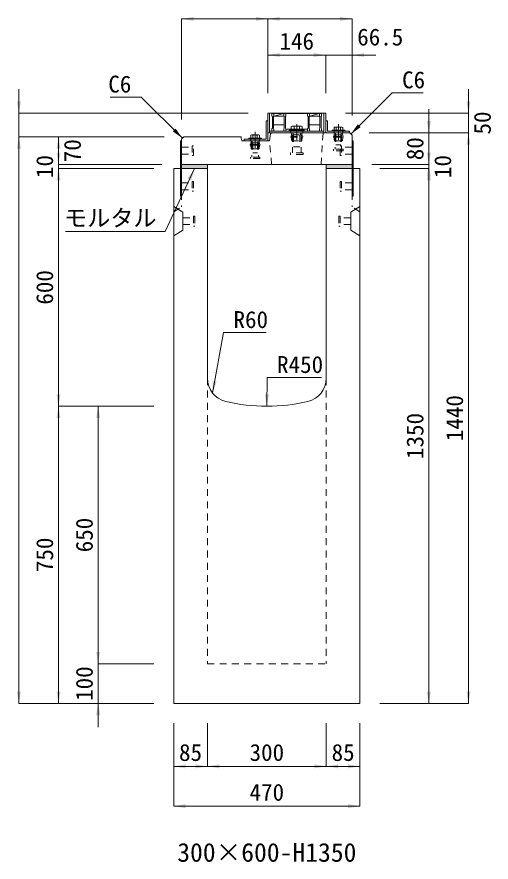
# Model space of a CAD drawing. Units: millimetres at full size. Extents: x -1934 to 78146, y -143454 to -112471.
# Drawn here: x 18268 to 19464, y -141373 to -139240 of the extents above; entities that cross this region are included whole.
import ezdxf
from ezdxf.enums import TextEntityAlignment as Align

# ---------------------------------------------------------------- set-up
doc = ezdxf.new("R2010")
doc.units = ezdxf.units.MM
doc.header["$LTSCALE"] = 23
for name, pattern in [('CHAIN', [18.5, 12, -1.5, 3.5, -1.5]), ('USER2', [1.35, 0.75, -0.6]), ('USER3', [1.35, 0.75, -0.6])]:
    doc.linetypes.add(name, pattern=pattern)
for name, color, linetype, lineweight in [('0_2', 7, 'Continuous', 13), ('インサート', 92, 'USER2', 9), ('グレーチング', 7, 'Continuous', 9), ('ジョイント', 7, 'Continuous', 5), ('モルタル', 7, 'Continuous', 13), ('作業エリア', 11, 'Continuous', 13), ('受枠', 3, 'Continuous', 13), ('寸法線', 7, 'Continuous', 13), ('引出線', 4, 'Continuous', 13), ('本体', 2, 'Continuous', 13), ('ｲﾝｻｰﾄ', 3, 'USER3', 5)]:
    doc.layers.add(name, color=color, linetype=linetype, lineweight=lineweight)
doc.layers.add('ハッチング_モルタル', color=30, linetype='Continuous')
doc.styles.add('ＭＳ ゴシック', font='')
doc.styles.get('ＭＳ ゴシック').set_extended_font_data('MS Gothic')

# ---------------------------------------------------------------- blocks, each defined once
blk = doc.blocks.new('filled_arrow')
at = {"color": 0, "linetype": 'Continuous', "lineweight": -2}
blk.add_solid([(7.5, 1.25), (0, 0), (7.5, -1.25)], dxfattribs=at)

msp = doc.modelspace()

# ---------------------------------------------------------------- hatches: boundary and pattern name
at = {"layer": 'ハッチング_モルタル'}
for points in [[(18683.15, -139612.46), (18683.15, -139622.46), (18748.15, -139622.46), (18748.15, -139612.46)], [(19048.15, -139612.46), (19048.15, -139622.46), (19113.15, -139622.46), (19113.15, -139612.46)]]:
    msp.add_hatch(color=256, dxfattribs=at).paths.add_polyline_path(points)

# ---------------------------------------------------------------- linework, layer by layer
at = {"layer": 'インサート', "linetype": 'Continuous'}
for p, q in [((18992.65, -139525.66), (18954.65, -139525.66)), ((18954.65, -139525.66), (18954.65, -139527.96)), ((18992.65, -139527.96), (18954.65, -139527.96)), ((18992.65, -139525.66), (18992.65, -139527.96)), ((19062.65, -139525.66), (19094.65, -139525.66)), ((19062.65, -139525.66), (19062.65, -139527.96)), ((19062.65, -139527.96), (19094.65, -139527.96)), ((19094.65, -139525.66), (19094.65, -139527.96)), ((18852.65, -139545.66), (18884.65, -139545.66)), ((18852.65, -139545.66), (18852.65, -139547.96)), ((18852.65, -139547.96), (18884.65, -139547.96)), ((18884.65, -139545.66), (18884.65, -139547.96))]:
    msp.add_line(p, q, dxfattribs=at)
at = {"layer": 'インサート', "linetype": 'Continuous', "lineweight": 13}
for p, q in [((18961.66, -139515.66), (18959.8, -139516.51)), ((18959.8, -139516.51), (18959.8, -139525.66)), ((18987.5, -139525.66), (18959.8, -139525.66)), ((18985.64, -139515.66), (18961.66, -139515.66)), ((18985.64, -139515.66), (18987.5, -139516.51)), ((18987.5, -139516.51), (18987.5, -139525.66)), ((19069.17, -139517.66), (19067.7, -139518.51)), ((19067.7, -139518.51), (19067.7, -139525.66)), ((19067.7, -139525.66), (19089.6, -139525.66)), ((19069.17, -139517.66), (19088.13, -139517.66)), ((19088.13, -139517.66), (19089.6, -139518.51)), ((19089.6, -139518.51), (19089.6, -139525.66)), ((18859.17, -139537.66), (18857.7, -139538.51)), ((18857.7, -139538.51), (18857.7, -139545.66)), ((18857.7, -139545.66), (18879.6, -139545.66)), ((18859.17, -139537.66), (18878.13, -139537.66)), ((18878.13, -139537.66), (18879.6, -139538.51)), ((18879.6, -139538.51), (18879.6, -139545.66))]:
    msp.add_line(p, q, dxfattribs=at)
at = {"layer": 'インサート'}
for p, q in [((18964.65, -139525.66), (18964.65, -139527.96)), ((18982.65, -139525.66), (18982.65, -139527.96)), ((19071.65, -139525.66), (19071.65, -139527.96)), ((19085.65, -139525.66), (19085.65, -139527.96)), ((18861.65, -139545.66), (18861.65, -139547.96)), ((18875.65, -139545.66), (18875.65, -139547.96)), ((18958.65, -139541.71), (18988.65, -139541.71)), ((18958.65, -139541.71), (18958.65, -139543.21)), ((18958.65, -139543.21), (18988.65, -139543.21)), ((18959.9, -139541.71), (18961.15, -139532.46)), ((18959.9, -139543.21), (18961.15, -139552.46)), ((18961.15, -139532.46), (18986.15, -139532.46)), ((18962.75, -139537.46), (18984.55, -139537.46)), ((18962.75, -139537.46), (18962.75, -139582.96)), ((18964.2, -139532.46), (18964.2, -139537.46)), ((18965.65, -139537.46), (18965.65, -139567.46)), ((18981.65, -139537.46), (18981.65, -139567.46)), ((18983.1, -139532.46), (18983.1, -139537.46)), ((18984.55, -139537.46), (18984.55, -139582.96)), ((18987.4, -139541.71), (18986.15, -139532.46)), ((18987.4, -139543.21), (18986.15, -139552.46)), ((18988.65, -139541.71), (18988.65, -139543.21)), ((19066.15, -139541.71), (19091.15, -139541.71)), ((19066.15, -139541.71), (19066.15, -139543.21)), ((19066.15, -139543.21), (19091.15, -139543.21)), ((19067.4, -139541.71), (19068.65, -139532.46)), ((19067.4, -139543.21), (19068.65, -139552.46)), ((19068.65, -139532.46), (19088.65, -139532.46)), ((19070.4, -139537.46), (19086.9, -139537.46)), ((19070.4, -139537.46), (19070.4, -139573.46)), ((19071.53, -139532.46), (19071.53, -139537.46)), ((19072.65, -139537.46), (19072.65, -139562.46)), ((19084.65, -139537.46), (19084.65, -139562.46)), ((19085.78, -139532.46), (19085.78, -139537.46)), ((19086.9, -139537.46), (19086.9, -139573.46)), ((19089.9, -139541.71), (19088.65, -139532.46)), ((19089.9, -139543.21), (19088.65, -139552.46)), ((19091.15, -139541.71), (19091.15, -139543.21)), ((18683.15, -139568.96), (18710.15, -139568.96)), ((18683.15, -139568.96), (18683.15, -139585.96)), ((18713.15, -139564.96), (18710.15, -139564.96)), ((18710.15, -139564.96), (18710.15, -139589.96)), ((18713.15, -139589.96), (18713.15, -139564.96)), ((18856.15, -139561.71), (18881.15, -139561.71)), ((18856.15, -139561.71), (18856.15, -139563.21)), ((18856.15, -139563.21), (18881.15, -139563.21)), ((18857.4, -139561.71), (18858.65, -139552.46)), ((18857.4, -139563.21), (18858.65, -139572.46)), ((18858.65, -139552.46), (18878.65, -139552.46)), ((18860.4, -139557.46), (18876.9, -139557.46)), ((18860.4, -139557.46), (18860.4, -139593.46)), ((18861.53, -139552.46), (18861.53, -139557.46)), ((18862.65, -139557.46), (18862.65, -139582.46)), ((18874.65, -139557.46), (18874.65, -139582.46)), ((18875.78, -139552.46), (18875.78, -139557.46)), ((18876.9, -139557.46), (18876.9, -139593.46)), ((18879.9, -139561.71), (18878.65, -139552.46)), ((18879.9, -139563.21), (18878.65, -139572.46)), ((18881.15, -139561.71), (18881.15, -139563.21)), ((18961.15, -139552.46), (18986.15, -139552.46)), ((18965.65, -139567.46), (18981.65, -139567.46)), ((19068.65, -139552.46), (19088.65, -139552.46)), ((19072.65, -139562.46), (19084.65, -139562.46)), ((19083.15, -139564.96), (19086.15, -139564.96)), ((19083.15, -139589.96), (19083.15, -139564.96)), ((19086.15, -139564.96), (19086.15, -139589.96)), ((19113.15, -139568.96), (19086.15, -139568.96)), ((19113.15, -139568.96), (19113.15, -139585.96)), ((18683.15, -139585.96), (18710.15, -139585.96)), ((18710.15, -139589.96), (18713.15, -139589.96)), ((18858.65, -139572.46), (18878.65, -139572.46)), ((18862.65, -139582.46), (18874.65, -139582.46)), ((18957.65, -139587.46), (18957.65, -139582.96)), ((18989.65, -139582.96), (18957.65, -139582.96)), ((18989.65, -139587.46), (18957.65, -139587.46)), ((18989.65, -139582.96), (18989.65, -139587.46)), ((19066.65, -139577.46), (19066.65, -139573.46)), ((19090.65, -139573.46), (19066.65, -139573.46)), ((19090.65, -139577.46), (19066.65, -139577.46)), ((19086.15, -139589.96), (19083.15, -139589.96)), ((19113.15, -139585.96), (19086.15, -139585.96)), ((19090.65, -139573.46), (19090.65, -139577.46)), ((18856.65, -139597.46), (18856.65, -139593.46)), ((18880.65, -139593.46), (18856.65, -139593.46)), ((18880.65, -139597.46), (18856.65, -139597.46)), ((18880.65, -139593.46), (18880.65, -139597.46))]:
    msp.add_line(p, q, dxfattribs=at)
at = {"layer": 'インサート', "linetype": 'Continuous', "lineweight": 5}
for p, q in [((18966.73, -139516.51), (18966.73, -139525.66)), ((18980.58, -139516.51), (18980.58, -139525.66)), ((19073.18, -139518.51), (19073.18, -139525.66)), ((19084.13, -139518.51), (19084.13, -139525.66)), ((18863.18, -139538.51), (18863.18, -139545.66)), ((18874.13, -139538.51), (18874.13, -139545.66))]:
    msp.add_line(p, q, dxfattribs=at)
for centre, radius, start, end in [((18963.26, -139523.17), 7.5, 62.50883, 117.49117), ((18973.65, -139544.4), 28.73, 76.05376, 103.94624), ((18984.04, -139523.17), 7.5, 62.50883, 117.49117), ((19070.44, -139522.51), 4.85, 55.61575, 124.38425), ((19078.65, -139535.78), 18.12, 72.41205, 107.58795), ((19086.86, -139522.51), 4.85, 55.61575, 124.38425), ((18860.44, -139542.51), 4.85, 55.61575, 124.38425), ((18868.65, -139555.78), 18.12, 72.41205, 107.58795), ((18876.86, -139542.51), 4.85, 55.61575, 124.38425)]:
    msp.add_arc(centre, radius, start, end, dxfattribs=at)
at = {"layer": 'グレーチング'}
for p, q in [((18911.15, -139483.96), (18911.15, -139489.96)), ((18911.15, -139483.96), (19036.15, -139483.96)), ((18916.15, -139483.96), (18916.15, -139489.96)), ((18916.15, -139489.96), (18941.15, -139483.96)), ((18941.15, -139483.96), (18941.15, -139489.96)), ((18946.15, -139483.96), (18946.15, -139489.96)), ((19001.15, -139483.96), (19001.15, -139489.96)), ((19006.15, -139489.96), (19031.15, -139483.96)), ((19006.15, -139483.96), (19006.15, -139489.96)), ((19031.15, -139483.96), (19031.15, -139489.96)), ((19036.15, -139483.96), (19036.15, -139489.96)), ((18911.15, -139489.96), (18912.15, -139490.96)), ((18912.15, -139490.96), (18912.15, -139520.96)), ((18916.15, -139489.96), (18915.15, -139490.96)), ((18915.15, -139490.96), (18915.15, -139520.96)), ((18916.15, -139489.96), (18941.15, -139489.96)), ((18941.15, -139489.96), (18942.15, -139490.96)), ((18942.15, -139490.96), (18942.15, -139520.96)), ((18946.15, -139489.96), (18945.15, -139490.96)), ((18945.15, -139490.96), (18945.15, -139520.96)), ((19001.15, -139489.96), (19002.15, -139490.96)), ((19002.15, -139490.96), (19002.15, -139520.96)), ((19006.15, -139489.96), (19005.15, -139490.96)), ((19005.15, -139490.96), (19005.15, -139520.96)), ((19006.15, -139489.96), (19031.15, -139489.96)), ((19031.15, -139489.96), (19032.15, -139490.96)), ((19032.15, -139490.96), (19032.15, -139520.96)), ((19036.15, -139489.96), (19035.15, -139490.96)), ((19035.15, -139490.96), (19035.15, -139520.96)), ((18911.15, -139521.96), (18912.15, -139520.96)), ((18911.15, -139527.96), (18911.15, -139521.96)), ((18911.15, -139527.96), (18916.15, -139527.96)), ((18942.15, -139511.96), (18915.15, -139511.96)), ((18916.15, -139521.96), (18915.15, -139520.96)), ((18916.15, -139527.96), (18916.15, -139521.96)), ((18941.15, -139521.96), (18942.15, -139520.96)), ((18941.15, -139527.96), (18941.15, -139521.96)), ((18941.15, -139527.96), (18946.15, -139527.96)), ((18946.15, -139521.96), (18945.15, -139520.96)), ((18946.15, -139527.96), (18946.15, -139521.96)), ((19001.15, -139523.46), (18946.15, -139523.46)), ((19001.15, -139521.96), (19002.15, -139520.96)), ((19001.15, -139527.96), (19001.15, -139521.96)), ((19001.15, -139527.96), (19006.15, -139527.96)), ((19032.15, -139511.96), (19005.15, -139511.96)), ((19006.15, -139521.96), (19005.15, -139520.96)), ((19006.15, -139527.96), (19006.15, -139521.96)), ((19031.15, -139521.96), (19032.15, -139520.96)), ((19031.15, -139527.96), (19031.15, -139521.96)), ((19031.15, -139527.96), (19036.15, -139527.96)), ((19036.15, -139521.96), (19035.15, -139520.96)), ((19036.15, -139527.96), (19036.15, -139521.96))]:
    msp.add_line(p, q, dxfattribs=at)
at = {"layer": 'ジョイント'}
for p, q in [((18679.95, -139552.46), (18683.15, -139552.46)), ((18679.95, -139552.46), (18679.95, -139692.46)), ((18683.15, -139552.46), (18683.15, -139692.46)), ((19113.15, -139552.46), (19116.35, -139552.46)), ((19113.15, -139552.46), (19113.15, -139692.46)), ((19116.35, -139552.46), (19116.35, -139692.46)), ((18679.95, -139692.46), (18683.15, -139692.46)), ((19113.15, -139692.46), (19116.35, -139692.46))]:
    msp.add_line(p, q, dxfattribs=at)
at = {"layer": 'ジョイント', "linetype": 'USER2'}
for p, q in [((18679.95, -139562.46), (18683.15, -139562.46)), ((19113.15, -139562.46), (19116.35, -139562.46)), ((18679.95, -139607.46), (18683.15, -139607.46)), ((19113.15, -139607.46), (19116.35, -139607.46)), ((18679.95, -139637.46), (18683.15, -139637.46)), ((19113.15, -139637.46), (19116.35, -139637.46)), ((18679.95, -139682.46), (18683.15, -139682.46)), ((19113.15, -139682.46), (19116.35, -139682.46))]:
    msp.add_line(p, q, dxfattribs=at)
at = {"layer": 'モルタル'}
for points in [[(18683.15, -139612.46), (18748.15, -139612.46), (18748.15, -139622.46), (18683.15, -139622.46)], [(19048.15, -139612.46), (19113.15, -139612.46), (19113.15, -139622.46), (19048.15, -139622.46)]]:
    msp.add_lwpolyline(points, close=True, dxfattribs=at)
at = {"layer": '作業エリア'}
for p, q in [((18830.69, -139542.46), (18833.15, -139542.46)), ((18833.15, -139542.46), (18833.63, -139544.88)), ((18907.77, -139535.02), (18908.15, -139532.46)), ((18908.15, -139532.46), (18910.73, -139532.46))]:
    msp.add_line(p, q, dxfattribs=at)
at = {"layer": '受枠'}
for p, q in [((18900.65, -139482.46), (19046.65, -139482.46)), ((18900.65, -139482.46), (18900.65, -139532.46)), ((18905.15, -139482.46), (18905.15, -139532.46)), ((19042.15, -139482.46), (19042.15, -139532.46)), ((19046.65, -139482.46), (19046.65, -139532.46)), ((18896.15, -139547.96), (18896.15, -139502.46)), ((18896.15, -139502.46), (18900.65, -139502.46)), ((18900.65, -139502.46), (18900.65, -139552.46)), ((19051.15, -139502.46), (19046.65, -139502.46)), ((19051.15, -139527.96), (19051.15, -139502.46)), ((18905.15, -139527.96), (19042.15, -139527.96)), ((19106.65, -139527.96), (19051.15, -139527.96)), ((19106.65, -139532.46), (19106.65, -139527.96)), ((18840.65, -139552.46), (18840.65, -139547.96)), ((18840.65, -139547.96), (18896.15, -139547.96)), ((18900.65, -139532.46), (19046.65, -139532.46)), ((19046.65, -139532.46), (19106.65, -139532.46)), ((18900.65, -139552.46), (18840.65, -139552.46))]:
    msp.add_line(p, q, dxfattribs=at)
at = {"layer": '受枠', "linetype": 'USER2'}
for p, q in [((18958.65, -139527.96), (18958.65, -139532.46)), ((18988.65, -139527.96), (18988.65, -139532.46)), ((19067.65, -139527.96), (19067.65, -139532.46)), ((19089.65, -139527.96), (19089.65, -139532.46)), ((18857.65, -139547.96), (18857.65, -139552.46)), ((18879.65, -139547.96), (18879.65, -139552.46))]:
    msp.add_line(p, q, dxfattribs=at)
at = {"layer": '受枠', "linetype": 'CHAIN'}
for p, q in [((18973.65, -139510.21), (18973.65, -139550.21)), ((19078.65, -139510.21), (19078.65, -139550.21)), ((18868.65, -139530.21), (18868.65, -139570.21))]:
    msp.add_line(p, q, dxfattribs=at)
at = {"layer": '寸法線'}
for p, q in [((18683.15, -139244.79), (18900.65, -139244.79)), ((18683.15, -139498.46), (18683.15, -139244.79)), ((18900.65, -139432.46), (18900.65, -139244.79)), ((18900.65, -139244.79), (19113.15, -139244.79)), ((18900.65, -139432.46), (18900.65, -139244.79)), ((19113.15, -139488.46), (19113.15, -139244.79)), ((18900.65, -139336.01), (19046.65, -139336.01)), ((18900.65, -139432.46), (18900.65, -139336.01)), ((18986.65, -139336.01), (19173.15, -139336.01)), ((19046.65, -139432.46), (19046.65, -139336.01)), ((19046.65, -139432.46), (19046.65, -139336.01)), ((19113.15, -139488.46), (19113.15, -139336.01)), ((18272.59, -139602.46), (18272.59, -139422.46)), ((19406.91, -139592.46), (19406.91, -139422.46)), ((18850.65, -139482.46), (18272.59, -139482.46)), ((19096.65, -139482.46), (19406.91, -139482.46)), ((19306.91, -139672.46), (19306.91, -139472.46)), ((19306.91, -139672.46), (19306.91, -139472.46)), ((18639.15, -139542.46), (18272.59, -139542.46)), ((18272.59, -140972.46), (18272.59, -139542.46)), ((18639.15, -139542.46), (18272.59, -139542.46)), ((18372.58, -139612.46), (18372.58, -139542.46)), ((18639.15, -139542.46), (18372.58, -139542.46)), ((19156.65, -139532.46), (19306.91, -139532.46)), ((19156.65, -139532.46), (19406.91, -139532.46)), ((19156.65, -139532.46), (19306.91, -139532.46)), ((19157.15, -139532.46), (19406.91, -139532.46)), ((19406.91, -140972.46), (19406.91, -139532.46)), ((18372.58, -139682.46), (18372.58, -139552.46)), ((19306.91, -139552.46), (19306.91, -139682.46)), ((18633.15, -139612.46), (18372.58, -139612.46)), ((18633.15, -139612.46), (18372.58, -139612.46)), ((19163.15, -139612.46), (19306.91, -139612.46)), ((19163.15, -139612.46), (19306.91, -139612.46)), ((19163.15, -139612.46), (19306.91, -139612.46)), ((18613.15, -139622.46), (18372.58, -139622.46)), ((18372.59, -139622.46), (18372.59, -140222.46)), ((18613.15, -139622.46), (18372.59, -139622.46)), ((19183.15, -139622.46), (19306.91, -139622.46)), ((19183.15, -139622.46), (19306.91, -139622.46)), ((19306.91, -140972.46), (19306.91, -139622.46)), ((18372.59, -140972.46), (18372.59, -140222.46)), ((18613.15, -140222.46), (18372.59, -140222.46)), ((18613.15, -140222.46), (18372.59, -140222.46)), ((18472.59, -140222.46), (18472.59, -140872.46)), ((18613.15, -140222.46), (18472.59, -140222.46)), ((18472.59, -140812.46), (18472.59, -141032.46)), ((18613.15, -140872.46), (18472.59, -140872.46)), ((18613.15, -140872.46), (18472.59, -140872.46)), ((18613.15, -140972.46), (18272.59, -140972.46)), ((18613.15, -140972.46), (18372.59, -140972.46)), ((18613.15, -140972.46), (18472.59, -140972.46)), ((19183.15, -140972.46), (19306.91, -140972.46)), ((19183.15, -140972.46), (19406.91, -140972.46)), ((18663.15, -141022.46), (18663.15, -141131.26)), ((18663.15, -141022.46), (18663.15, -141231.73)), ((18748.15, -141022.46), (18748.15, -141131.26)), ((18748.15, -141022.46), (18748.15, -141131.26)), ((19048.15, -141022.46), (19048.15, -141131.26)), ((19048.15, -141022.46), (19048.15, -141131.26)), ((19133.15, -141022.46), (19133.15, -141131.26)), ((19133.15, -141022.46), (19133.15, -141231.73)), ((18663.15, -141131.26), (18748.15, -141131.26)), ((18748.15, -141131.26), (19048.15, -141131.26)), ((19048.15, -141131.26), (19133.15, -141131.26)), ((18663.15, -141231.73), (19133.15, -141231.73))]:
    msp.add_line(p, q, dxfattribs=at)
at = {"layer": '引出線'}
for points in [[(18685.43, -139546.18), (18581.26, -139442.02), (18503.27, -139442.02)], [(19110.15, -139535.46), (19214.32, -139431.3), (19292.31, -139431.3)], [(18715.65, -139622.46), (18641.26, -139781.41), (18390.35, -139781.41)], [(18761.08, -140189.15), (18789.07, -140036.36), (18896.76, -140036.36)], [(18898.15, -140222.46), (18898.94, -140149.75), (19035.87, -140149.75)]]:
    msp.add_lwpolyline(points, dxfattribs=at)
at = {"layer": '本体'}
for p, q in [((18683.15, -139548.46), (18689.15, -139542.46)), ((18683.15, -139548.46), (18683.15, -139612.46)), ((18689.15, -139542.46), (18830.69, -139542.46)), ((18833.63, -139544.88), (18835.15, -139552.46)), ((18907.77, -139535.02), (18905.15, -139552.46)), ((18910.73, -139532.46), (19107.15, -139532.46)), ((19107.15, -139532.46), (19113.15, -139538.46)), ((19113.15, -139538.46), (19113.15, -139612.46)), ((18835.15, -139552.46), (18905.15, -139552.46)), ((18683.15, -139612.46), (19113.15, -139612.46)), ((18683.15, -139622.46), (18748.15, -139622.46)), ((19048.15, -139622.46), (19113.15, -139622.46))]:
    msp.add_line(p, q, dxfattribs=at)
at = {"layer": '本体', "linetype": 'USER2', "lineweight": 15}
for p, q in [((19035.15, -139612.46), (19040.15, -139532.46)), ((18910.15, -139612.46), (18905.15, -139552.46))]:
    msp.add_line(p, q, dxfattribs=at)
at = {"layer": '本体', "lineweight": 20}
for p, q in [((18663.15, -139622.46), (18663.15, -140972.46)), ((18748.15, -139622.46), (18663.15, -139622.46)), ((18748.15, -140151.94), (18748.15, -139622.46)), ((19048.15, -140151.94), (19048.15, -139622.46)), ((19133.15, -139622.46), (19048.15, -139622.46)), ((19133.15, -140972.46), (19133.15, -139622.46)), ((18663.15, -140972.46), (19133.15, -140972.46))]:
    msp.add_line(p, q, dxfattribs=at)
at = {"layer": '本体', "linetype": 'USER3', "lineweight": 5}
for p, q in [((18683.15, -139622.46), (18683.15, -139719.47)), ((19113.15, -139622.46), (19113.15, -139719.47)), ((18663.15, -139731.97), (18683.15, -139719.47)), ((19133.15, -139731.97), (19113.15, -139719.47))]:
    msp.add_line(p, q, dxfattribs=at)
at = {"layer": '本体', "lineweight": 5}
for p, q in [((18663.15, -139718.47), (18686.35, -139732.97)), ((19133.15, -139718.47), (19109.95, -139732.97)), ((18686.35, -139732.97), (18686.35, -139777.97)), ((19109.95, -139732.97), (19109.95, -139777.97)), ((18663.15, -139792.47), (18686.35, -139777.97)), ((19133.15, -139792.47), (19109.95, -139777.97))]:
    msp.add_line(p, q, dxfattribs=at)
at = {"layer": '本体', "linetype": 'USER3', "lineweight": 9}
for p, q in [((18748.15, -140151.94), (18748.15, -140872.46)), ((19048.15, -140151.94), (19048.15, -140872.46)), ((18748.15, -140872.46), (19048.15, -140872.46))]:
    msp.add_line(p, q, dxfattribs=at)
at = {"layer": '本体'}
for centre, start, end in [((18830.69, -139545.46), 11.30993, 90), ((18910.73, -139535.46), 90, 171.46923)]:
    msp.add_arc(centre, 3, start, end, dxfattribs=at)
at = {"layer": '本体', "lineweight": 20}
for centre, radius, start, end in [((18808.15, -140151.94), 60, 180, 256.65776), ((18988.15, -140151.94), 60, 283.34229, 0), ((18898.15, -139772.46), 450, 256.65776, 283.34229)]:
    msp.add_arc(centre, radius, start, end, dxfattribs=at)
at = {"layer": 'ｲﾝｻｰﾄ'}
for p, q in [((18710.15, -139654.97), (18710.15, -139679.96)), ((18710.15, -139654.97), (18713.15, -139654.97)), ((18713.15, -139654.97), (18713.15, -139679.96)), ((19083.15, -139654.97), (19083.15, -139679.96)), ((19086.15, -139654.97), (19083.15, -139654.97)), ((19086.15, -139654.97), (19086.15, -139679.96)), ((18683.15, -139658.96), (18710.15, -139658.96)), ((18683.15, -139675.97), (18710.15, -139675.97)), ((19113.15, -139658.96), (19086.15, -139658.96)), ((19113.15, -139675.97), (19086.15, -139675.97)), ((18710.15, -139679.96), (18713.15, -139679.96)), ((19086.15, -139679.96), (19083.15, -139679.96)), ((18686.35, -139746.97), (18713.35, -139746.97)), ((18686.35, -139746.97), (18686.35, -139763.97)), ((18713.35, -139742.97), (18713.35, -139767.97)), ((18713.35, -139742.97), (18716.35, -139742.97)), ((18716.35, -139742.97), (18716.35, -139767.97)), ((19079.95, -139742.97), (19079.95, -139767.97)), ((19082.95, -139742.97), (19079.95, -139742.97)), ((19082.95, -139742.97), (19082.95, -139767.97)), ((19109.95, -139746.97), (19082.95, -139746.97)), ((19109.95, -139746.97), (19109.95, -139763.97)), ((18686.35, -139763.97), (18713.35, -139763.97)), ((18713.35, -139767.97), (18716.35, -139767.97)), ((19082.95, -139767.97), (19079.95, -139767.97)), ((19109.95, -139763.97), (19082.95, -139763.97))]:
    msp.add_line(p, q, dxfattribs=at)

# ---------------------------------------------------------------- block references
at = {"layer": '寸法線', "xscale": 4, "yscale": 4}
for p in [(18683.15, -139244.79), (18900.65, -139244.79), (18900.65, -139336.01), (19113.15, -139336.01), (18663.15, -141131.26), (18748.15, -141131.26), (19048.15, -141131.26), (18663.15, -141231.73)]:
    msp.add_blockref('filled_arrow', p, dxfattribs=at)
for p, rotation in [((18900.65, -139244.79), 180), ((19113.15, -139244.79), 180), ((19046.65, -139336.01), 180), ((19046.65, -139336.01), 180), ((18272.59, -139482.46), 90), ((19406.91, -139482.46), 90), ((19306.91, -139532.46), 90), ((19306.91, -139532.46), 90), ((18272.59, -139542.46), 270), ((18272.59, -139542.46), 270), ((18372.58, -139542.46), 270), ((19406.91, -139532.46), 270), ((19406.91, -139532.46), 270), ((18372.58, -139612.46), 90), ((18372.58, -139612.46), 90), ((19306.91, -139612.46), 90), ((19306.91, -139612.46), 270), ((19306.91, -139612.46), 270), ((18372.58, -139622.46), 270), ((18372.59, -139622.46), 270), ((19306.91, -139622.46), 270), ((19306.91, -139622.46), 270), ((18372.59, -140222.46), 90), ((18372.59, -140222.46), 270), ((18472.59, -140222.46), 270), ((18472.59, -140872.46), 90), ((18472.59, -140872.46), 90), ((18272.59, -140972.46), 90), ((18372.59, -140972.46), 90), ((19306.91, -140972.46), 90), ((19406.91, -140972.46), 90), ((18472.59, -140972.46), 270), ((18748.15, -141131.26), 180), ((19048.15, -141131.26), 180), ((19133.15, -141131.26), 180), ((19133.15, -141231.73), 180)]:
    msp.add_blockref('filled_arrow', p, dxfattribs=dict(at, rotation=rotation))
at = {"layer": '引出線', "xscale": 4, "yscale": 4}
for p, rotation in [((18685.43, -139546.18), 135), ((19110.15, -139535.46), 45), ((18715.65, -139622.46), 244.9), ((18761.08, -140189.15), 79.6), ((18898.15, -140222.46), 89.4)]:
    msp.add_blockref('filled_arrow', p, dxfattribs=dict(at, rotation=rotation))

# ---------------------------------------------------------------- texts
at = {"layer": '0_2', "style": 'ＭＳ ゴシック'}
msp.add_text('300×600-H1350', height=47.47, dxfattribs=at).set_placement((18898.15, -141348.41), align=Align.MIDDLE_CENTER)
at = {"layer": '寸法線', "style": 'ＭＳ ゴシック'}
for s, p in [('66.5', (19184.32, -139290.48)), ('146', (18973.65, -139301.01)), ('85', (18705.65, -141096.26)), ('300', (18898.15, -141096.26)), ('85', (19090.65, -141096.26)), ('470', (18898.15, -141196.73))]:
    msp.add_text(s, height=42.72, dxfattribs=at).set_placement(p, align=Align.MIDDLE_CENTER)
for s, p in [('50', (19441.91, -139507.46)), ('80', (19271.91, -139572.46)), ('80', (19271.91, -139572.46)), ('70', (18407.58, -139577.46)), ('10', (18337.58, -139617.46)), ('10', (19341.91, -139617.46)), ('600', (18337.59, -139922.46)), ('1440', (19371.91, -140252.46)), ('1350', (19271.91, -140297.46)), ('650', (18437.59, -140547.46)), ('750', (18337.59, -140597.46)), ('100', (18437.59, -140922.46))]:
    msp.add_text(s, height=42.72, rotation=90, dxfattribs=at).set_placement(p, align=Align.MIDDLE_CENTER)
at = {"layer": '引出線', "style": 'ＭＳ ゴシック'}
for s, p in [('C6', (19239.32, -139377.3)), ('R60', (18814.07, -139982.36)), ('R450', (18923.94, -140095.75))]:
    msp.add_text(s, height=42.72, dxfattribs=at).set_placement(p, align=Align.TOP_LEFT)
msp.add_text('C6', height=42.72, dxfattribs=at).set_placement((18556.26, -139388.02), align=Align.TOP_RIGHT)
msp.add_text('モルタル', height=42.72, dxfattribs=at).set_placement((18503.3, -139725.81), align=Align.TOP_CENTER)

doc.saveas('drawing.dxf')
